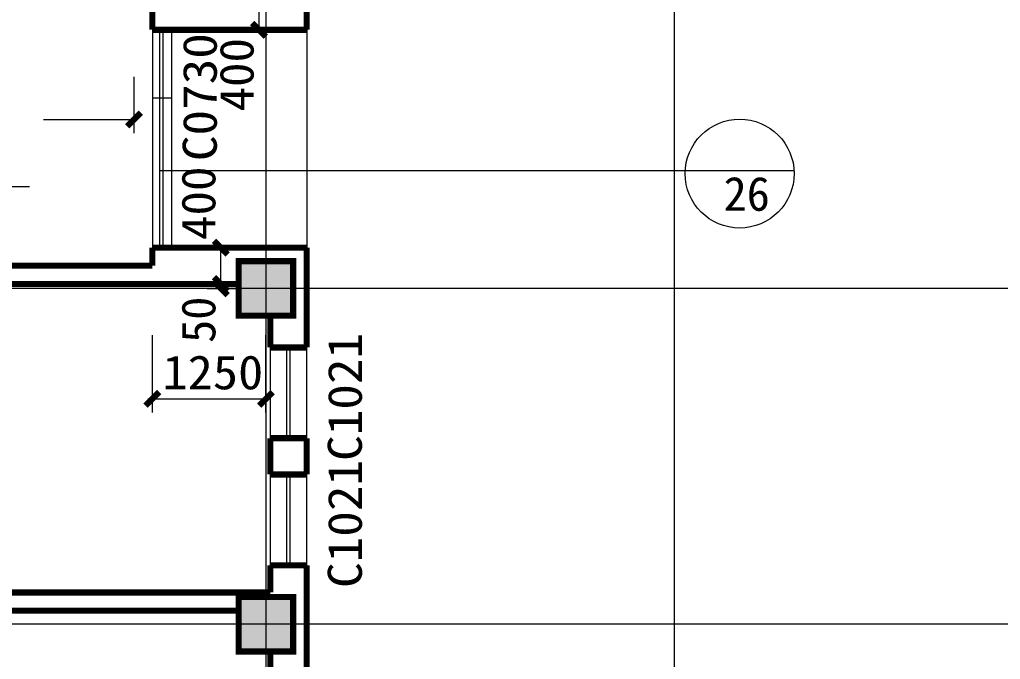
# Model space of a CAD drawing. Extents: x -307567 to 704339, y -10277 to 165507.
# Drawn here: x 664261 to 675067, y 126793 to 133843 of the extents above; entities that cross this region are included whole.
import ezdxf
from ezdxf.enums import TextEntityAlignment as Align

# ---------------------------------------------------------------- set-up
doc = ezdxf.new("R2010")
doc.units = 0
doc.header["$MEASUREMENT"] = 0
doc.layers.add('wode', color=250, linetype='CONTINUOUS', lineweight=0)
doc.styles.get("Standard").update_dxf_attribs({"font": 'txt', "height": 3})

msp = doc.modelspace()

# ---------------------------------------------------------------- linework, layer by layer
at = {"layer": 'wode', "color": 0}
for p, q in [((666974.33624, 146613.8756), (666974.33624, 95170.36669)), ((671474.33624, 146613.8756), (671474.33624, 95170.36669)), ((666899.4461, 133730.48326), (666899.4461, 134130.47716)), ((665724.34844, 133730.48326), (665724.34844, 131330.48326)), ((665805.61065, 133030.48021), (665805.61065, 133730.48326)), ((665843.11065, 133030.48021), (665843.11065, 133730.48326)), ((665934.37042, 133730.48326), (665934.37042, 131330.48326)), ((666749.4461, 133730.48326), (667168.64776, 133730.48326)), ((667424.33624, 133730.48326), (667424.33624, 131330.48326)), ((665521.43096, 132591.25597), (665521.43096, 133213.34764)), ((665805.61065, 131330.48326), (665805.61065, 133030.48021)), ((665843.11065, 131330.48326), (665843.11065, 133030.48021)), ((665724.34844, 132979.39379), (665934.37042, 132979.39379)), ((664524.34844, 132741.25597), (665521.43096, 132741.25597)), ((665805.61065, 132180.47716), (672785.59112, 132180.47716)), ((661368.74542, 132003.56981), (664368.74542, 132003.56981)), ((666328.15704, 131330.48326), (666674.33624, 131330.48326)), ((666478.15704, 130930.48021), (666478.15704, 131330.48326)), ((687909.29717, 130880.48326), (611671.61407, 130880.48326)), ((666328.15704, 130930.48021), (666674.33624, 130930.48021)), ((666328.15704, 130880.48326), (666674.33624, 130880.48326)), ((666478.15704, 130880.48326), (666478.15704, 130930.48021)), ((667024.36065, 129230.48326), (667024.36065, 130580.48326)), ((665724.34844, 129513.93053), (665724.34844, 130364.53783)), ((666974.33624, 129513.93053), (666974.33624, 130364.53783)), ((667205.59844, 129230.48326), (667205.59844, 130230.47716)), ((667243.09844, 129230.48326), (667243.09844, 130230.47716)), ((667424.33624, 129230.48326), (667424.33624, 130230.47716)), ((665674.36065, 129663.93053), (666974.33624, 129663.93053)), ((667024.36065, 127830.47716), (667024.36065, 128830.48021)), ((667205.59844, 127830.47716), (667205.59844, 128830.48021)), ((667243.09844, 127830.47716), (667243.09844, 128830.48021)), ((667424.33624, 127830.47716), (667424.33624, 128830.48021)), ((687909.29717, 127180.48021), (611671.61407, 127180.48021)), ((687909.29717, 127180.48021), (635372.20001, 127180.48021))]:
    msp.add_line(p, q, dxfattribs=at)
at = {"layer": 'wode', "color": 0, "const_width": 67.5}
for points in [[(667424.33624, 133730.48326), (667424.33624, 136280.48326)], [(665724.34844, 133930.48021), (665724.34844, 133730.48326)], [(666824.4461, 133805.48326), (666974.4461, 133655.48326)], [(665874.34844, 133730.48326), (665724.34844, 133730.48326)], [(665874.34844, 133730.48326), (667424.33624, 133730.48326)], [(665446.43096, 132666.25597), (665596.43096, 132816.25597)], [(666403.15704, 131405.48326), (666553.15704, 131255.48326)], [(665724.34844, 131130.47716), (665724.34844, 131330.48326)], [(665874.34844, 131330.48326), (665724.34844, 131330.48326)], [(665874.34844, 131330.48326), (667424.33624, 131330.48326)], [(667424.33624, 131330.48326), (667424.33624, 130230.47716)], [(666674.33624, 131180.48326), (666674.33624, 130580.48326), (667274.33624, 130580.48326), (667274.33624, 131180.48326), (666674.33624, 131180.48326), (666674.33624, 130580.48326)], [(657324.34844, 131130.47716), (665724.34844, 131130.47716)], [(657524.33624, 130930.48021), (665774.33624, 130930.48021)], [(665774.33624, 130930.48021), (666674.33624, 130930.48021)], [(666403.15704, 131005.48021), (666553.15704, 130855.48021)], [(666403.15704, 130955.48326), (666553.15704, 130805.48326)], [(667024.36065, 130580.48326), (667024.36065, 130230.47716)], [(667424.33624, 130230.47716), (667024.36065, 130230.47716)], [(665649.34844, 129588.93053), (665799.34844, 129738.93053)], [(666899.33624, 129588.93053), (667049.33624, 129738.93053)], [(667024.36065, 128830.48021), (667024.36065, 129230.48326)], [(667424.33624, 129230.48326), (667024.36065, 129230.48326)], [(667424.33624, 128830.48021), (667424.33624, 129230.48326)], [(667424.33624, 128830.48021), (667024.36065, 128830.48021)], [(667024.36065, 127530.47716), (667024.36065, 127830.47716)], [(667424.33624, 127830.47716), (667024.36065, 127830.47716)], [(667424.33624, 127180.48021), (667424.33624, 127830.47716)], [(658024.36065, 127530.47716), (667024.36065, 127530.47716)], [(666674.33624, 127480.48021), (666674.33624, 126880.48021), (667274.33624, 126880.48021), (667274.33624, 127480.48021), (666674.33624, 127480.48021), (666674.33624, 126880.48021)], [(658024.36065, 127330.48021), (666674.33624, 127330.48021)], [(667424.33624, 127180.48021), (667424.33624, 125480.48326)], [(667024.36065, 126880.48021), (667024.36065, 125480.48326)]]:
    msp.add_lwpolyline(points, dxfattribs=at)
at = {"layer": 'wode', "color": 0}
msp.add_circle((672194.05059, 132145.7329), 600, dxfattribs=at)
for points in [[(666674.33624, 131180.48326), (667274.33624, 131180.48326), (666674.33624, 130580.48326), (667274.33624, 130580.48326)], [(666674.33624, 127480.48021), (667274.33624, 127480.48021), (666674.33624, 126880.48021), (667274.33624, 126880.48021)]]:
    msp.add_solid(points, dxfattribs=at)

# ---------------------------------------------------------------- texts
for s, width, p, p2 in [('C0730', 0.867695, (666433.62579, 132283.94091), (666433.62579, 133693.94457)), ('400', 0.925708, (666839.46075, 132830.48326), (666839.46075, 133640.47777)), ('400', 0.925708, (666418.13506, 131414.4829), (666418.13506, 132224.47741)), ('50', 0.906657, (666418.13506, 130280.48326), (666418.13506, 130790.47777)), ('C1021', 0.980872, (668031.84356, 128980.48021), (668031.84356, 130390.48387)), ('C1021', 0.980866, (668031.84356, 127580.48326), (668031.84356, 128990.47777))]:
    msp.add_text(s, height=375, rotation=90, dxfattribs=dict(at, width=width)).set_placement(p, p2, align=Align.FIT)
for s, width, p, p2 in [('26', 0.816035, (672017.02422, 131736.4464), (672527.0462, 131736.4464)), ('1250', 0.934755, (665835.34698, 129768.93236), (666945.36895, 129768.93236))]:
    msp.add_text(s, height=375, dxfattribs=dict(at, width=width)).set_placement(p, p2, align=Align.FIT)

doc.saveas('drawing.dxf')
